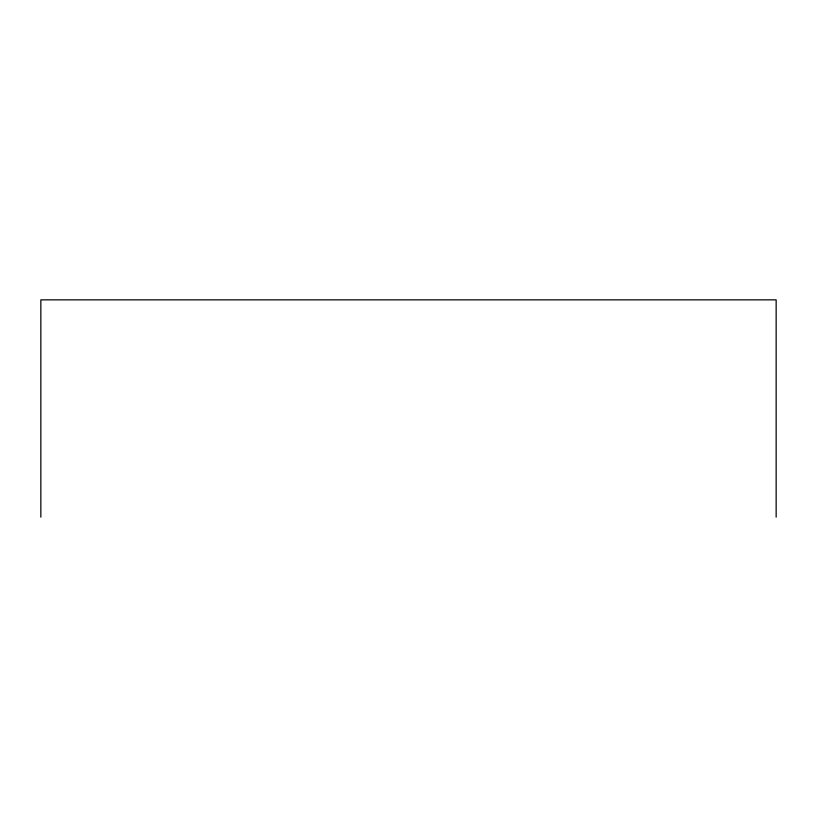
<?xml version="1.0" encoding="UTF-8"?>
<svg xmlns="http://www.w3.org/2000/svg" width="817" height="817" viewBox="0 0 817 817"><rect width="100%" height="100%" fill="white"/><g stroke="black" fill="none" stroke-linecap="round" stroke-linejoin="round"><path stroke-width="1.23" d="M776.15 517.151L776.15 299.849L40.85 299.849L40.85 517.151"/></g></svg>
